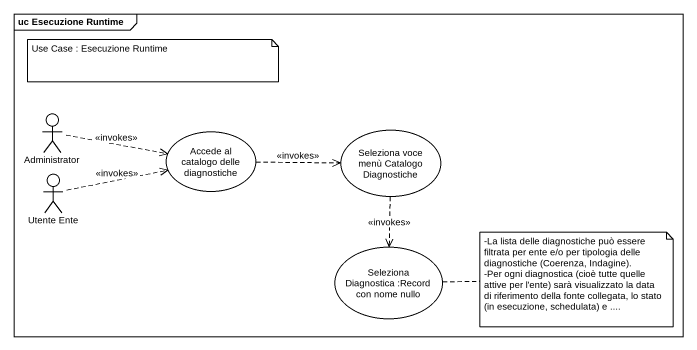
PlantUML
@startuml
mainframe uc Esecuzione Runtime
actor Administrator
usecase "Accede al catalogo delle diagnostiche" as Accede_al_catalogo_delle
usecase "Seleziona voce menù Catalogo Diagnostiche" as Seleziona_voce_menù
actor "Utente Ente" as Utente_Ente
usecase "Seleziona Diagnostica :Record con nome nullo" as Seleziona_Diagnostica
Administrator .right.> Accede_al_catalogo_delle : <<invokes>>
Accede_al_catalogo_delle .right.> Seleziona_voce_menù : <<invokes>>
Seleziona_voce_menù ..> Seleziona_Diagnostica : <<invokes>>
Utente_Ente .right.> Accede_al_catalogo_delle : <<invokes>>
note as N1
  Use Case : Esecuzione Runtime
end note
note right of Seleziona_Diagnostica
  -La lista delle diagnostiche può essere filtrata per ente e/o per tipologia delle diagnostiche (Coerenza, Indagine).
  -Per ogni diagnostica (cioè tutte quelle attive per l'ente) sarà visualizzato la data di riferimento della fonte collegata, lo stato (in esecuzione, schedulata) e ....
end note
@enduml
